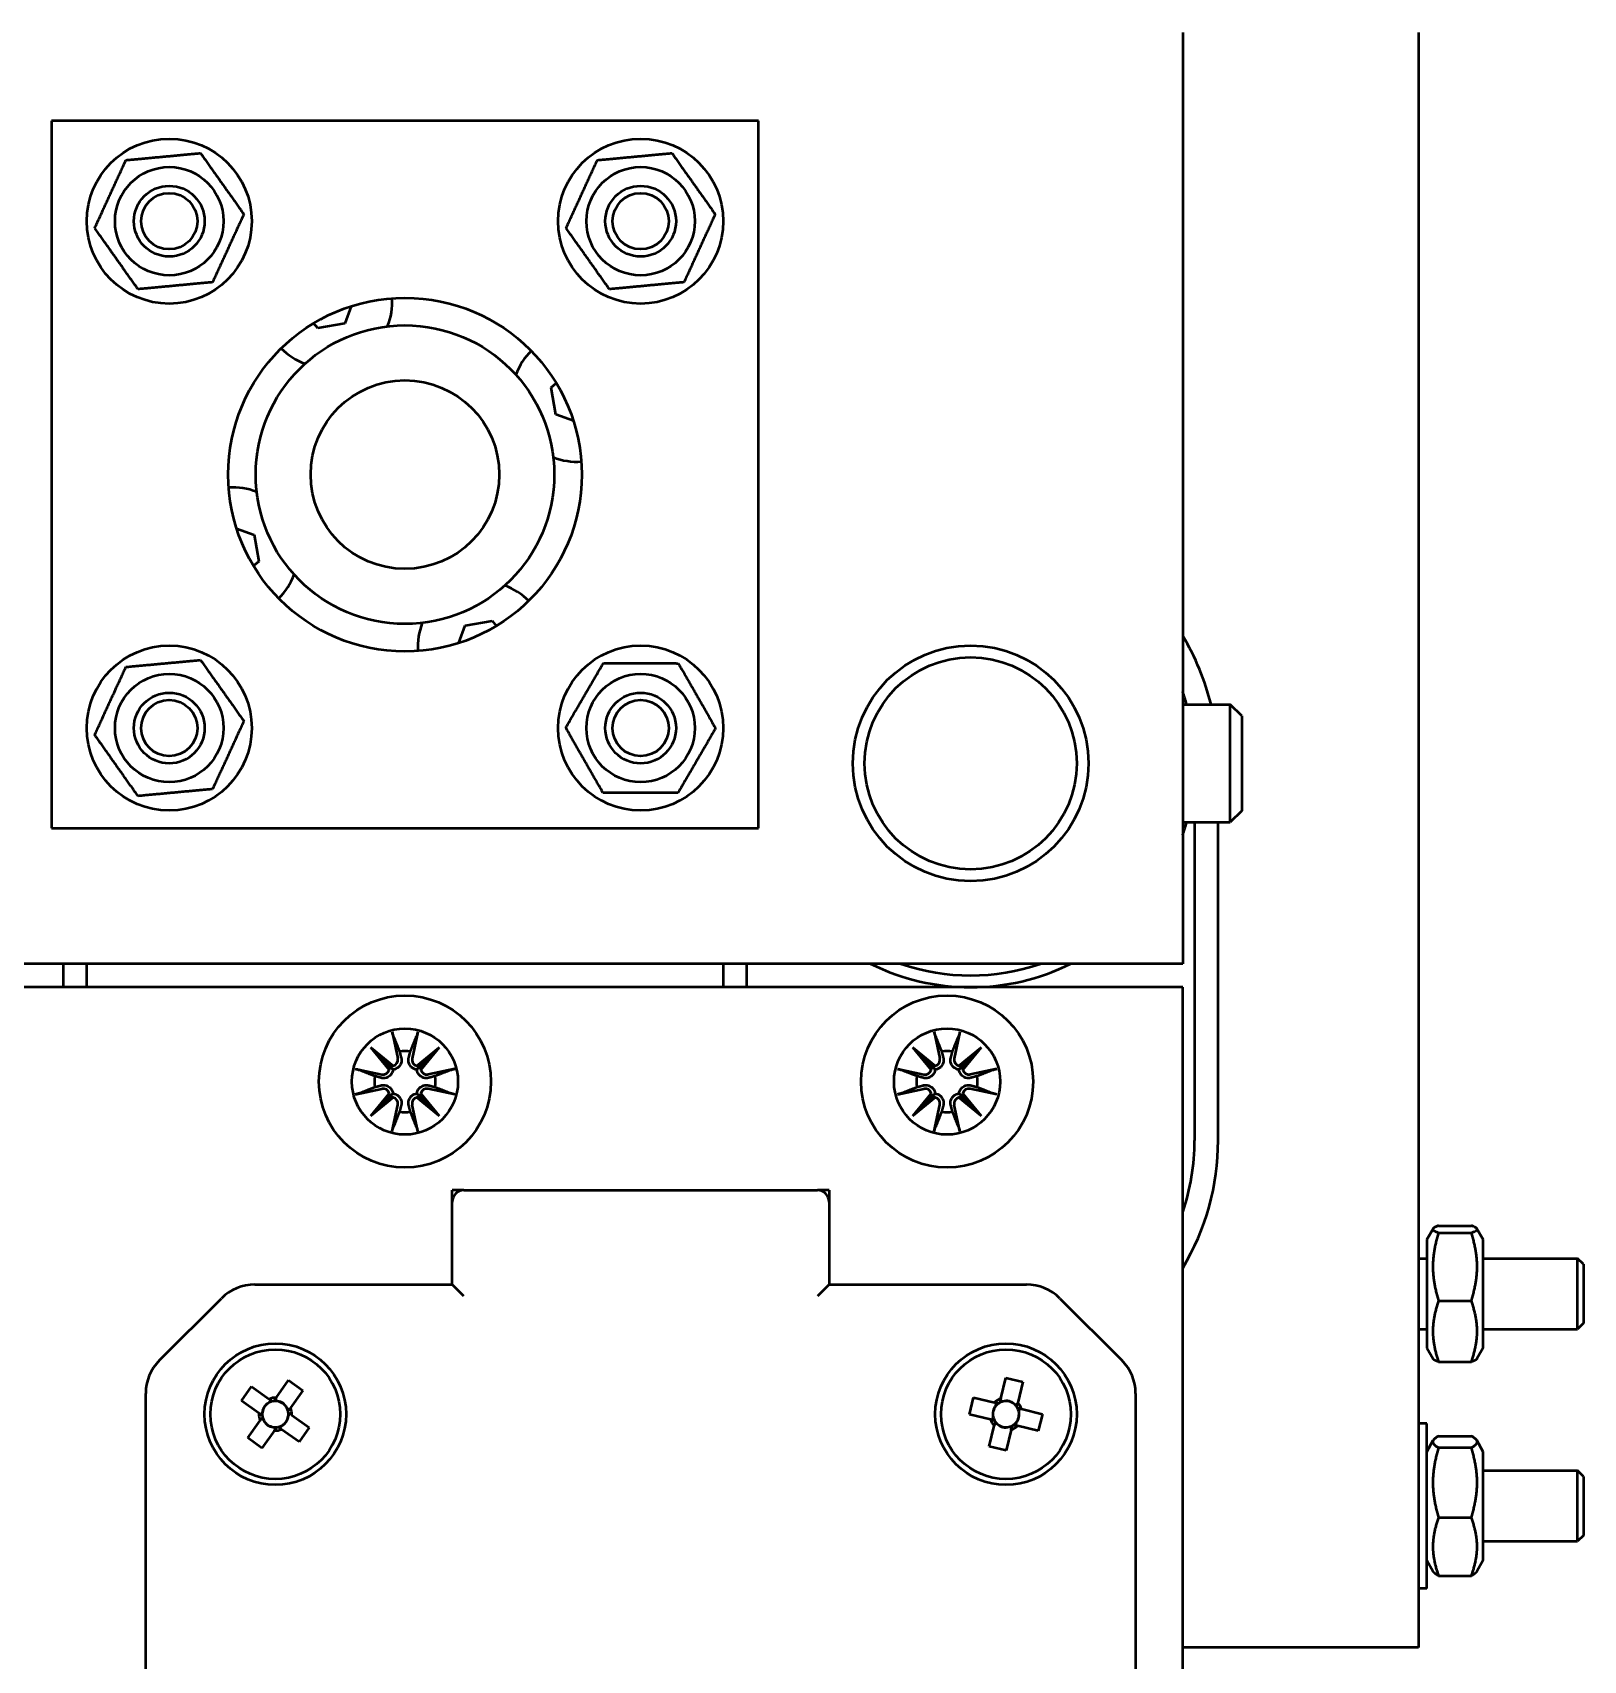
# Model space of a CAD drawing. Header units: millimetres. Extents: x 0 to 2625, y 0 to 1856.
# Drawn here: x 539.3 to 605.1, y 662.2 to 731.3 of the extents above; entities that cross this region are included whole.
import ezdxf

# ---------------------------------------------------------------- set-up
doc = ezdxf.new("R2010")
doc.units = ezdxf.units.MM
doc.header["$LTSCALE"] = 6.25
doc.layers.add('Visible (ISO)', color=7, linetype='Continuous', lineweight=50)

msp = doc.modelspace()

# ---------------------------------------------------------------- linework, layer by layer
at = {"layer": 'Visible (ISO)'}
for p, q in [((588.137, 731.288), (588.137, 691.788)), ((598.137, 731.288), (598.137, 662.788)), ((540.137, 727.536), (540.137, 697.536)), ((570.137, 727.536), (540.137, 727.536)), ((570.137, 697.536), (570.137, 727.536)), ((552.853, 719.68), (552.581, 718.94)), ((551.444, 718.742), (551.263, 718.959)), ((552.581, 718.94), (551.444, 718.742)), ((561.342, 716.229), (561.559, 716.41)), ((561.54, 715.092), (561.342, 716.229)), ((562.281, 714.82), (561.54, 715.092)), ((547.993, 710.253), (548.733, 709.981)), ((548.733, 709.981), (548.931, 708.843)), ((548.931, 708.843), (548.715, 708.663)), ((557.421, 705.393), (557.692, 706.133)), ((557.692, 706.133), (558.83, 706.331)), ((558.83, 706.331), (559.011, 706.114)), ((588.137, 702.788), (590.146, 702.788)), ((590.146, 697.788), (590.146, 702.788)), ((590.637, 702.297), (590.146, 702.788)), ((590.637, 702.297), (590.637, 698.278)), ((590.637, 698.278), (590.146, 697.788)), ((540.137, 697.536), (570.137, 697.536)), ((588.137, 697.788), (590.146, 697.788)), ((588.637, 697.788), (588.637, 684.288)), ((589.637, 684.288), (589.637, 697.788)), ((588.137, 691.788), (522.137, 691.788)), ((540.637, 691.788), (540.637, 690.788)), ((541.637, 690.788), (541.637, 691.788)), ((568.637, 691.788), (568.637, 690.788)), ((569.637, 690.788), (569.637, 691.788)), ((588.137, 690.788), (522.137, 690.788)), ((588.137, 636.288), (588.137, 690.788)), ((554.595, 688.897), (554.834, 687.767)), ((555.678, 688.897), (555.439, 687.767)), ((577.595, 688.897), (577.834, 687.767)), ((578.678, 688.897), (578.439, 687.767)), ((553.687, 688.237), (554.634, 687.459)), ((553.687, 688.237), (554.461, 687.463)), ((554.466, 687.29), (553.687, 688.237)), ((555.64, 687.459), (556.586, 688.237)), ((556.586, 688.237), (555.808, 687.29)), ((556.586, 688.237), (555.813, 687.463)), ((576.687, 688.237), (577.634, 687.459)), ((576.687, 688.237), (577.461, 687.463)), ((577.466, 687.29), (576.687, 688.237)), ((578.64, 687.459), (579.586, 688.237)), ((579.586, 688.237), (578.808, 687.29)), ((579.586, 688.237), (578.813, 687.463)), ((553.028, 687.329), (554.158, 687.09)), ((554.461, 687.463), (554.628, 687.297)), ((555.813, 687.463), (555.646, 687.297)), ((557.246, 687.329), (556.116, 687.09)), ((576.028, 687.329), (577.158, 687.09)), ((577.461, 687.463), (577.628, 687.297)), ((578.813, 687.463), (578.646, 687.297)), ((580.246, 687.329), (579.116, 687.09)), ((553.028, 686.246), (554.158, 686.485)), ((557.246, 686.246), (556.116, 686.485)), ((576.028, 686.246), (577.158, 686.485)), ((580.246, 686.246), (579.116, 686.485)), ((553.687, 685.338), (554.466, 686.285)), ((554.634, 686.117), (553.687, 685.338)), ((553.687, 685.338), (554.461, 686.112)), ((554.461, 686.112), (554.628, 686.279)), ((554.595, 684.679), (554.834, 685.808)), ((555.678, 684.679), (555.439, 685.808)), ((556.586, 685.338), (555.64, 686.117)), ((555.813, 686.112), (555.646, 686.279)), ((555.808, 686.285), (556.586, 685.338)), ((556.586, 685.338), (555.813, 686.112)), ((576.687, 685.338), (577.466, 686.285)), ((577.634, 686.117), (576.687, 685.338)), ((576.687, 685.338), (577.461, 686.112)), ((577.461, 686.112), (577.628, 686.279)), ((577.595, 684.679), (577.834, 685.808)), ((578.678, 684.679), (578.439, 685.808)), ((579.586, 685.338), (578.64, 686.117)), ((578.813, 686.112), (578.646, 686.279)), ((578.808, 686.285), (579.586, 685.338)), ((579.586, 685.338), (578.813, 686.112)), ((557.637, 682.179), (557.137, 682.179)), ((557.137, 681.679), (557.137, 682.179)), ((557.137, 678.179), (557.137, 681.679)), ((557.637, 682.179), (572.637, 682.179)), ((573.137, 682.179), (572.637, 682.179)), ((573.137, 682.179), (573.137, 681.679)), ((573.137, 681.679), (573.137, 678.179)), ((598.487, 680.088), (598.754, 680.549)), ((598.992, 680.673), (600.381, 680.673)), ((598.992, 680.379), (600.381, 680.379)), ((600.887, 680.088), (600.62, 680.549)), ((598.487, 680.088), (598.487, 675.488)), ((600.887, 675.488), (600.887, 680.088)), ((598.137, 679.288), (598.487, 679.288)), ((600.887, 679.288), (604.887, 679.288)), ((604.887, 676.288), (604.887, 679.288)), ((605.137, 679.038), (604.887, 679.288)), ((605.137, 679.038), (605.137, 676.538)), ((548.765, 678.179), (557.137, 678.179)), ((557.637, 677.679), (557.137, 678.179)), ((573.137, 678.179), (572.637, 677.679)), ((573.137, 678.179), (581.508, 678.179)), ((544.723, 674.965), (547.351, 677.593)), ((582.923, 677.593), (585.551, 674.965)), ((598.992, 677.494), (600.381, 677.494)), ((598.137, 676.288), (598.487, 676.288)), ((600.887, 676.288), (604.887, 676.288)), ((605.137, 676.538), (604.887, 676.288)), ((598.487, 675.488), (598.754, 675.026)), ((600.887, 675.488), (600.62, 675.026)), ((598.992, 674.902), (600.381, 674.902)), ((549.676, 673.374), (550.203, 674.117)), ((550.203, 674.117), (550.806, 673.688)), ((580.416, 673.339), (580.629, 674.224)), ((580.629, 674.224), (581.348, 674.05)), ((581.348, 674.05), (581.135, 673.166)), ((544.137, 640.807), (544.137, 673.551)), ((548.199, 673.245), (548.627, 673.849)), ((548.627, 673.849), (549.37, 673.322)), ((549.623, 673.299), (549.723, 673.228)), ((550.806, 673.688), (550.28, 672.946)), ((579.092, 672.671), (579.265, 673.39)), ((579.265, 673.39), (580.15, 673.177)), ((586.137, 673.551), (586.137, 640.807)), ((548.941, 672.719), (548.199, 673.245)), ((549.017, 672.665), (549.088, 672.765)), ((549.374, 673.169), (549.445, 673.269)), ((550.127, 672.942), (550.227, 672.871)), ((550.257, 672.693), (550.186, 672.593)), ((550.332, 672.639), (551.074, 672.113)), ((579.976, 672.458), (579.092, 672.671)), ((580.211, 673.036), (580.24, 673.155)), ((580.394, 673.25), (580.513, 673.221)), ((580.994, 673.105), (581.113, 673.076)), ((581.208, 672.922), (581.179, 672.803)), ((581.297, 672.9), (582.182, 672.687)), ((582.182, 672.687), (582.008, 671.968)), ((548.467, 671.67), (548.994, 672.412)), ((549.147, 672.416), (549.047, 672.487)), ((549.597, 671.984), (549.071, 671.241)), ((549.651, 672.059), (549.551, 672.13)), ((549.9, 672.189), (549.829, 672.089)), ((550.646, 671.509), (549.904, 672.036)), ((551.074, 672.113), (550.646, 671.509)), ((579.926, 671.308), (580.139, 672.192)), ((580.066, 672.436), (580.095, 672.555)), ((580.279, 672.253), (580.16, 672.282)), ((580.858, 672.019), (580.645, 671.134)), ((580.88, 672.108), (580.761, 672.137)), ((581.063, 672.322), (581.034, 672.203)), ((582.008, 671.968), (581.124, 672.181)), ((598.487, 672.288), (598.137, 672.288)), ((598.487, 665.288), (598.487, 672.288)), ((549.071, 671.241), (548.467, 671.67)), ((580.645, 671.134), (579.926, 671.308)), ((598.487, 671.088), (598.766, 671.571)), ((598.992, 671.749), (600.381, 671.749)), ((598.992, 671.26), (600.381, 671.26)), ((600.887, 671.088), (600.608, 671.571)), ((600.887, 666.488), (600.887, 671.088)), ((600.887, 670.288), (604.887, 670.288)), ((604.887, 667.288), (604.887, 670.288)), ((605.137, 670.038), (604.887, 670.288)), ((605.137, 670.038), (605.137, 667.538)), ((598.992, 668.298), (600.381, 668.298)), ((600.887, 667.288), (604.887, 667.288)), ((605.137, 667.538), (604.887, 667.288)), ((598.487, 666.488), (598.766, 666.004)), ((600.887, 666.488), (600.608, 666.004)), ((598.992, 665.826), (600.381, 665.826)), ((598.487, 665.288), (598.137, 665.288)), ((598.137, 662.788), (588.137, 662.788))]:
    msp.add_line(p, q, dxfattribs=at)
for centre, radius in [((545.137, 723.286), 3.5), ((565.137, 723.286), 3.5), ((545.137, 723.286), 2.3), ((565.137, 723.286), 2.3), ((545.137, 723.286), 1.5), ((545.137, 723.286), 1.5), ((545.137, 723.286), 1.193), ((565.137, 723.286), 1.5), ((565.137, 723.286), 1.5), ((565.137, 723.286), 1.193), ((555.137, 712.536), 7.5), ((555.137, 712.536), 6.333), ((555.137, 712.536), 4), ((545.137, 701.786), 3.5), ((565.137, 701.786), 3.5), ((579.137, 700.288), 5), ((579.137, 700.288), 4.5), ((545.137, 701.786), 2.3), ((565.137, 701.786), 2.3), ((545.137, 701.786), 1.5), ((545.137, 701.786), 1.5), ((545.137, 701.786), 1.193), ((565.137, 701.786), 1.5), ((565.137, 701.786), 1.5), ((565.137, 701.786), 1.193), ((555.137, 686.788), 3.65), ((578.137, 686.788), 3.65), ((555.137, 686.788), 2.25), ((578.137, 686.788), 2.25), ((549.637, 672.679), 3), ((549.637, 672.679), 2.75), ((580.637, 672.679), 3), ((580.637, 672.679), 2.75)]:
    msp.add_circle(centre, radius, dxfattribs=at)
for centre, radius, start, end in [((551.841, 719.826), 2.75, 338.69885, 3.96028), ((551.841, 719.826), 2.75, 224.69174, 249.95317), ((562.427, 715.832), 2.75, 134.69174, 159.95318), ((562.427, 715.832), 2.75, 248.69885, 273.96028), ((547.847, 709.241), 2.75, 68.69885, 93.96028), ((547.847, 709.241), 2.75, 314.69174, 339.95318), ((558.432, 705.247), 2.75, 44.69174, 69.95318), ((558.432, 705.247), 2.75, 158.69885, 183.96028), ((579.137, 700.288), 10.5, 13.77415, 31.00272), ((579.137, 700.288), 9.5, 15.25752, 18.67172), ((579.137, 700.288), 9.5, 341.32828, 344.74248), ((579.137, 700.288), 9.5, 243.47465, 296.52535), ((579.137, 700.288), 9, 250.81186, 289.18814), ((555.137, 686.788), 1.297, 79.77073, 100.22927), ((578.137, 686.788), 1.297, 79.77073, 100.22927), ((554.211, 687.345), 0.26, 258.06647, 347.8988), ((554.58, 687.713), 0.26, 282.1012, 11.93353), ((555.694, 687.713), 0.26, 168.06647, 257.8988), ((556.062, 687.345), 0.26, 192.1012, 281.93353), ((577.211, 687.345), 0.26, 258.06647, 347.8988), ((577.58, 687.713), 0.26, 282.1012, 11.93353), ((578.694, 687.713), 0.26, 168.06647, 257.8988), ((579.062, 687.345), 0.26, 192.1012, 281.93353), ((555.137, 686.788), 1.297, 169.77073, 190.22927), ((554.211, 686.23), 0.26, 12.1012, 101.93353), ((556.062, 686.23), 0.26, 78.06647, 167.8988), ((555.137, 686.788), 1.297, 349.77073, 10.22927), ((578.137, 686.788), 1.297, 169.77073, 190.22927), ((577.211, 686.23), 0.26, 12.1012, 101.93353), ((579.062, 686.23), 0.26, 78.06647, 167.8988), ((578.137, 686.788), 1.297, 349.77073, 10.22927), ((554.58, 685.862), 0.26, 348.06647, 77.8988), ((555.694, 685.862), 0.26, 102.1012, 191.93353), ((577.58, 685.862), 0.26, 348.06647, 77.8988), ((578.694, 685.862), 0.26, 102.1012, 191.93353), ((555.137, 686.788), 1.297, 259.77073, 280.22927), ((578.137, 686.788), 1.297, 259.77073, 280.22927), ((579.137, 684.288), 9.5, 341.32828, 0), ((579.137, 684.288), 10.5, 328.99728, 0), ((557.637, 681.679), 0.5, 90, 180), ((572.637, 681.679), 0.5, 0, 90), ((548.765, 676.179), 2, 90, 135), ((581.508, 676.179), 2, 45, 90), ((546.137, 673.551), 2, 135, 180), ((584.137, 673.551), 2, 0, 45), ((549.637, 672.679), 0.697, 86.74103, 112.56961), ((580.637, 672.679), 0.697, 108.52782, 134.35641), ((549.637, 672.679), 0.697, 176.74103, 202.56961), ((549.637, 672.679), 0.556, 171.09344, 186.37353), ((549.637, 672.679), 0.556, 186.37353, 192.93711), ((549.637, 672.679), 0.556, 118.2172, 171.09344), ((549.637, 672.679), 0.556, 102.93711, 118.2172), ((549.637, 672.679), 0.556, 96.37353, 102.93711), ((549.637, 672.679), 0.556, 81.09344, 96.37353), ((549.637, 672.679), 0.556, 28.2172, 81.09344), ((549.637, 672.679), 0.556, 298.2172, 351.09344), ((549.637, 672.679), 0.556, 12.93711, 28.2172), ((549.637, 672.679), 0.556, 6.37353, 12.93711), ((549.637, 672.679), 0.556, 351.09344, 6.37353), ((549.637, 672.679), 0.697, 356.74103, 22.56961), ((580.637, 672.679), 0.556, 140.00399, 192.88024), ((580.637, 672.679), 0.556, 124.72391, 140.00399), ((580.637, 672.679), 0.556, 118.16032, 124.72391), ((580.637, 672.679), 0.556, 102.88024, 118.16032), ((580.637, 672.679), 0.556, 50.00399, 102.88024), ((580.637, 672.679), 0.556, 34.72391, 50.00399), ((580.637, 672.679), 0.556, 320.00399, 12.88024), ((580.637, 672.679), 0.556, 28.16032, 34.72391), ((580.637, 672.679), 0.556, 12.88024, 28.16032), ((580.637, 672.679), 0.697, 18.52782, 44.35641), ((549.637, 672.679), 0.556, 192.93711, 208.2172), ((549.637, 672.679), 0.556, 208.2172, 261.09344), ((549.637, 672.679), 0.556, 261.09344, 276.37353), ((549.637, 672.679), 0.697, 266.74103, 292.56961), ((549.637, 672.679), 0.556, 276.37353, 282.93711), ((549.637, 672.679), 0.556, 282.93711, 298.2172), ((580.637, 672.679), 0.697, 198.52782, 224.35641), ((580.637, 672.679), 0.556, 192.88024, 208.16032), ((580.637, 672.679), 0.556, 208.16032, 214.72391), ((580.637, 672.679), 0.556, 214.72391, 230.00399), ((580.637, 672.679), 0.556, 230.00399, 282.88024), ((580.637, 672.679), 0.556, 282.88024, 298.16032), ((580.637, 672.679), 0.697, 288.52782, 314.35641), ((580.637, 672.679), 0.556, 298.16032, 304.72391), ((580.637, 672.679), 0.556, 304.72391, 320.00399)]:
    msp.add_arc(centre, radius, start, end, dxfattribs=at)
for centre, major_axis, ratio, start_param, end_param in [((554.556, 687.685), (0.153, 0.186), 0.988452, 3.427323, 4.166138), ((554.24, 687.368), (0.186, 0.153), 0.988452, 5.25864, 5.997455), ((555.717, 687.685), (0.153, -0.186), 0.988452, 5.25864, 5.997455), ((556.034, 687.368), (0.186, -0.153), 0.988452, 3.427323, 4.166138), ((577.556, 687.685), (0.153, 0.186), 0.988452, 3.427323, 4.166138), ((577.24, 687.368), (0.186, 0.153), 0.988452, 5.25864, 5.997455), ((578.717, 687.685), (0.153, -0.186), 0.988452, 5.25864, 5.997455), ((579.034, 687.368), (0.186, -0.153), 0.988452, 3.427323, 4.166138), ((554.24, 686.207), (-0.186, 0.153), 0.988452, 3.427323, 4.166138), ((554.556, 685.89), (-0.153, 0.186), 0.988452, 5.25864, 5.997455), ((555.717, 685.89), (-0.153, -0.186), 0.988452, 3.427323, 4.166138), ((556.034, 686.207), (-0.186, -0.153), 0.988452, 5.25864, 5.997455), ((577.24, 686.207), (-0.186, 0.153), 0.988452, 3.427323, 4.166138), ((577.556, 685.89), (-0.153, 0.186), 0.988452, 5.25864, 5.997455), ((578.717, 685.89), (-0.153, -0.186), 0.988452, 3.427323, 4.166138), ((579.034, 686.207), (-0.186, -0.153), 0.988452, 5.25864, 5.997455), ((549.58, 672.719), (-0.405, 0.287), 0.990116, 5.754797, 6.811574), ((549.677, 672.736), (0.287, 0.405), 0.990116, 5.754797, 6.811574), ((549.694, 672.639), (0.405, -0.287), 0.990116, 5.754797, 6.811574), ((580.569, 672.695), (-0.482, 0.116), 0.990116, 5.754797, 6.811574), ((580.653, 672.747), (0.116, 0.482), 0.990116, 5.754797, 6.811574), ((580.704, 672.663), (0.482, -0.116), 0.990116, 5.754797, 6.811574), ((549.597, 672.622), (-0.287, -0.405), 0.990116, 5.754797, 6.811574), ((580.621, 672.611), (-0.116, -0.482), 0.990116, 5.754797, 6.811574)]:
    msp.add_ellipse(centre, major_axis=major_axis, ratio=ratio, start_param=start_param, end_param=end_param, dxfattribs=at)
for points, weights in [([(541.975, 722.992), (542.638, 724.435), (543.301, 725.878)], [1, 1.15470053838, 1]), ([(543.301, 725.878), (544.882, 726.025), (546.463, 726.172)], [1, 1.15470053838, 1]), ([(546.463, 726.172), (547.381, 724.876), (548.299, 723.581)], [1, 1.15470053838, 1]), ([(561.975, 722.992), (562.638, 724.435), (563.301, 725.878)], [1, 1.15470053838, 1]), ([(563.301, 725.878), (564.882, 726.025), (566.463, 726.172)], [1, 1.15470053838, 1]), ([(566.463, 726.172), (567.381, 724.876), (568.299, 723.581)], [1, 1.15470053838, 1]), ([(548.299, 723.581), (547.636, 722.138), (546.972, 720.695)], [1, 1.15470053838, 1]), ([(568.299, 723.581), (567.636, 722.138), (566.972, 720.695)], [1, 1.15470053838, 1]), ([(543.811, 720.401), (542.893, 721.697), (541.975, 722.992)], [1, 1.15470053838, 1]), ([(563.811, 720.401), (562.893, 721.697), (561.975, 722.992)], [1, 1.15470053838, 1]), ([(546.972, 720.695), (545.391, 720.548), (543.811, 720.401)], [1, 1.15470053838, 1]), ([(566.972, 720.695), (565.391, 720.548), (563.811, 720.401)], [1, 1.15470053838, 1]), ([(541.975, 701.492), (542.638, 702.935), (543.301, 704.378)], [1, 1.15470053838, 1]), ([(543.301, 704.378), (544.882, 704.525), (546.463, 704.672)], [1, 1.15470053838, 1]), ([(546.463, 704.672), (547.381, 703.376), (548.299, 702.081)], [1, 1.15470053838, 1]), ([(561.961, 701.799), (562.761, 703.171), (563.56, 704.543)], [1, 1.15470053838, 1]), ([(563.56, 704.543), (565.147, 704.536), (566.735, 704.53)], [1, 1.15470053838, 1]), ([(566.735, 704.53), (567.524, 703.152), (568.312, 701.774)], [1, 1.15470053838, 1]), ([(548.299, 702.081), (547.636, 700.638), (546.972, 699.195)], [1, 1.15470053838, 1]), ([(563.539, 699.043), (562.75, 700.421), (561.961, 701.799)], [1, 1.15470053838, 1]), ([(568.312, 701.774), (567.513, 700.402), (566.714, 699.03)], [1, 1.15470053838, 1]), ([(543.811, 698.901), (542.893, 700.197), (541.975, 701.492)], [1, 1.15470053838, 1]), ([(546.972, 699.195), (545.391, 699.048), (543.811, 698.901)], [1, 1.15470053838, 1]), ([(566.714, 699.03), (565.126, 699.036), (563.539, 699.043)], [1, 1.15470053838, 1]), ([(554.643, 688.719), (554.802, 688.324), (554.907, 688.064)], [1.00292654222, 1.02395882035, 1]), ([(555.367, 688.064), (555.471, 688.324), (555.63, 688.719)], [1, 1.02395882035, 1.00292654222]), ([(577.643, 688.719), (577.802, 688.324), (577.907, 688.064)], [1.00292654222, 1.02395882035, 1]), ([(578.367, 688.064), (578.471, 688.324), (578.63, 688.719)], [1, 1.02395882035, 1.00292654222]), ([(554.907, 688.064), (554.945, 687.915), (554.976, 687.797)], [1, 1.12336464918, 1.24422028802]), ([(555.298, 687.797), (555.328, 687.915), (555.367, 688.064)], [1.24422028802, 1.12336464918, 1]), ([(577.907, 688.064), (577.945, 687.915), (577.976, 687.797)], [1, 1.12336464918, 1.24422028802]), ([(578.298, 687.797), (578.328, 687.915), (578.367, 688.064)], [1.24422028802, 1.12336464918, 1]), ([(553.861, 687.018), (553.6, 687.122), (553.206, 687.281)], [1, 1.02395882035, 1.00292654222]), ([(557.068, 687.281), (556.673, 687.122), (556.413, 687.018)], [1.00292654222, 1.02395882036, 1]), ([(576.861, 687.018), (576.6, 687.122), (576.206, 687.281)], [1, 1.02395882035, 1.00292654222]), ([(580.068, 687.281), (579.673, 687.122), (579.413, 687.018)], [1.00292654222, 1.02395882036, 1]), ([(553.206, 686.294), (553.6, 686.453), (553.861, 686.557)], [1.00292654222, 1.02395882036, 1]), ([(554.128, 686.948), (554.01, 686.979), (553.861, 687.018)], [1.24422028802, 1.12336464918, 1]), ([(553.861, 686.557), (554.01, 686.596), (554.128, 686.627)], [1, 1.12336464918, 1.24422028802]), ([(556.413, 687.018), (556.264, 686.979), (556.146, 686.948)], [1, 1.12336464918, 1.24422028802]), ([(556.146, 686.627), (556.264, 686.596), (556.413, 686.557)], [1.24422028802, 1.12336464918, 1]), ([(556.413, 686.557), (556.673, 686.453), (557.068, 686.294)], [1, 1.02395882036, 1.00292654222]), ([(576.206, 686.294), (576.6, 686.453), (576.861, 686.557)], [1.00292654222, 1.02395882036, 1]), ([(577.128, 686.948), (577.01, 686.979), (576.861, 687.018)], [1.24422028802, 1.12336464918, 1]), ([(576.861, 686.557), (577.01, 686.596), (577.128, 686.627)], [1, 1.12336464918, 1.24422028802]), ([(579.413, 687.018), (579.264, 686.979), (579.146, 686.948)], [1, 1.12336464918, 1.24422028802]), ([(579.146, 686.627), (579.264, 686.596), (579.413, 686.557)], [1.24422028802, 1.12336464918, 1]), ([(579.413, 686.557), (579.673, 686.453), (580.068, 686.294)], [1, 1.02395882036, 1.00292654222]), ([(554.976, 685.778), (554.945, 685.661), (554.907, 685.511)], [1.24422028802, 1.12336464918, 1]), ([(555.367, 685.511), (555.328, 685.661), (555.298, 685.778)], [1, 1.12336464918, 1.24422028802]), ([(577.976, 685.778), (577.945, 685.661), (577.907, 685.511)], [1.24422028802, 1.12336464918, 1]), ([(578.367, 685.511), (578.328, 685.661), (578.298, 685.778)], [1, 1.12336464918, 1.24422028802]), ([(554.907, 685.511), (554.802, 685.251), (554.643, 684.857)], [1, 1.02395882035, 1.00292654222]), ([(555.63, 684.857), (555.471, 685.251), (555.367, 685.511)], [1.00292654222, 1.02395882035, 1]), ([(577.907, 685.511), (577.802, 685.251), (577.643, 684.857)], [1, 1.02395882035, 1.00292654222]), ([(578.63, 684.857), (578.471, 685.251), (578.367, 685.511)], [1.00292654222, 1.02395882035, 1]), ([(598.992, 680.673), (598.534, 680.526), (598.992, 680.379)], [1, 1.15470053838, 1]), ([(598.992, 680.379), (598.534, 678.936), (598.992, 677.494)], [1, 1.15470053838, 1]), ([(600.381, 680.379), (600.84, 680.526), (600.381, 680.673)], [1, 1.15470053838, 1]), ([(600.381, 677.494), (600.84, 678.936), (600.381, 680.379)], [1, 1.15470053838, 1]), ([(598.992, 677.494), (598.534, 676.198), (598.992, 674.902)], [1, 1.15470053838, 1]), ([(600.381, 674.902), (600.84, 676.198), (600.381, 677.494)], [1, 1.15470053838, 1]), ([(598.992, 674.902), (598.787, 674.968), (598.754, 675.026)], [1, 1.06395605479, 1.07503088515]), ([(600.62, 675.026), (600.587, 674.968), (600.381, 674.902)], [1.07503088515, 1.06395605479, 1]), ([(549.512, 673.221), (549.449, 673.266), (549.37, 673.322)], [1.01895266133, 1.02613455908, 1.01316227986]), ([(549.676, 673.374), (549.62, 673.295), (549.575, 673.232)], [1.01316227984, 1.02613455901, 1.01895266122]), ([(580.416, 673.339), (580.393, 673.245), (580.374, 673.169)], [1.01316227727, 1.02613455298, 1.01895265589]), ([(548.941, 672.719), (549.021, 672.662), (549.084, 672.617)], [1.01316227985, 1.02613455902, 1.01895266122]), ([(550.179, 672.803), (550.224, 672.867), (550.28, 672.946)], [1.01895266133, 1.02613455908, 1.01316227986]), ([(550.332, 672.639), (550.253, 672.696), (550.189, 672.741)], [1.01316227985, 1.02613455902, 1.01895266122]), ([(580.32, 673.136), (580.245, 673.154), (580.15, 673.177)], [1.01895265587, 1.02613455296, 1.01316227723]), ([(581.094, 672.996), (581.112, 673.071), (581.135, 673.166)], [1.01895265587, 1.02613455296, 1.01316227723]), ([(581.297, 672.9), (581.203, 672.923), (581.127, 672.941)], [1.01316227727, 1.02613455298, 1.0189526559]), ([(549.095, 672.555), (549.05, 672.491), (548.994, 672.412)], [1.01895266133, 1.02613455908, 1.01316227986]), ([(549.597, 671.984), (549.654, 672.063), (549.699, 672.126)], [1.01316227984, 1.02613455901, 1.01895266122]), ([(549.761, 672.137), (549.825, 672.092), (549.904, 672.036)], [1.01895266133, 1.02613455908, 1.01316227986]), ([(579.976, 672.458), (580.071, 672.435), (580.147, 672.417)], [1.01316227727, 1.02613455298, 1.0189526559]), ([(580.18, 672.362), (580.162, 672.287), (580.139, 672.192)], [1.01895265587, 1.02613455296, 1.01316227723]), ([(580.858, 672.019), (580.881, 672.113), (580.899, 672.189)], [1.01316227727, 1.02613455298, 1.01895265589]), ([(580.954, 672.222), (581.029, 672.204), (581.124, 672.181)], [1.01895265587, 1.02613455296, 1.01316227723]), ([(598.992, 671.749), (598.534, 671.505), (598.992, 671.26)], [1, 1.15470053838, 1]), ([(598.992, 671.26), (598.534, 669.779), (598.992, 668.298)], [1, 1.15470053838, 1]), ([(600.381, 671.26), (600.84, 671.505), (600.381, 671.749)], [1, 1.15470053838, 1]), ([(600.381, 668.298), (600.84, 669.779), (600.381, 671.26)], [1, 1.15470053838, 1]), ([(598.992, 668.298), (598.534, 667.062), (598.992, 665.826)], [1, 1.15470053838, 1]), ([(600.381, 665.826), (600.84, 667.062), (600.381, 668.298)], [1, 1.15470053838, 1]), ([(598.992, 665.826), (598.814, 665.921), (598.766, 666.004)], [1, 1.05497712104, 1.07087895676]), ([(600.608, 666.004), (600.56, 665.921), (600.381, 665.826)], [1.07087895676, 1.05497712104, 1])]:
    msp.add_rational_spline(points, weights, degree=2, dxfattribs=at)
for points, knots in [([(554.643, 688.719), (554.64, 688.728), (554.635, 688.741), (554.625, 688.773), (554.619, 688.797), (554.607, 688.843), (554.601, 688.872), (554.595, 688.897)], [0.07019749, 0.07019749, 0.07019749, 0.07019749, 0.07644591, 0.07644591, 0.08406722, 0.08406722, 0.09169213, 0.09169213, 0.09169213, 0.09169213]), ([(555.678, 688.897), (555.673, 688.872), (555.666, 688.843), (555.655, 688.797), (555.648, 688.773), (555.639, 688.741), (555.634, 688.728), (555.63, 688.719)], [0.03061008, 0.03061008, 0.03061008, 0.03061008, 0.03823499, 0.03823499, 0.0458563, 0.0458563, 0.05210472, 0.05210472, 0.05210472, 0.05210472]), ([(577.643, 688.719), (577.64, 688.728), (577.635, 688.741), (577.625, 688.773), (577.619, 688.797), (577.607, 688.843), (577.601, 688.872), (577.595, 688.897)], [0.07019749, 0.07019749, 0.07019749, 0.07019749, 0.07644591, 0.07644591, 0.08406722, 0.08406722, 0.09169213, 0.09169213, 0.09169213, 0.09169213]), ([(578.678, 688.897), (578.673, 688.872), (578.666, 688.843), (578.655, 688.797), (578.648, 688.773), (578.639, 688.741), (578.634, 688.728), (578.63, 688.719)], [0.03061008, 0.03061008, 0.03061008, 0.03061008, 0.03823499, 0.03823499, 0.0458563, 0.0458563, 0.05210472, 0.05210472, 0.05210472, 0.05210472]), ([(554.976, 687.797), (554.979, 687.784), (554.982, 687.771), (554.99, 687.72), (554.991, 687.677), (554.979, 687.594), (554.966, 687.553), (554.933, 687.486), (554.912, 687.454), (554.86, 687.396), (554.829, 687.371), (554.765, 687.332), (554.728, 687.317), (554.67, 687.302), (554.649, 687.298), (554.628, 687.297)], [0.15793693, 0.15793693, 0.15793693, 0.15793693, 0.16242986, 0.16242986, 0.17549524, 0.17549524, 0.18856062, 0.18856062, 0.1997376, 0.1997376, 0.21091458, 0.21091458, 0.22209156, 0.22209156, 0.22833277, 0.22833277, 0.22833277, 0.22833277]), ([(555.646, 687.297), (555.625, 687.298), (555.604, 687.302), (555.545, 687.317), (555.508, 687.332), (555.444, 687.371), (555.413, 687.396), (555.361, 687.454), (555.34, 687.486), (555.308, 687.553), (555.295, 687.594), (555.283, 687.677), (555.283, 687.72), (555.289, 687.758), (555.292, 687.771), (555.294, 687.784), (555.298, 687.797)], [-0.06590291, -0.06590291, -0.06590291, -0.06590291, -0.0596617, -0.0596617, -0.04848472, -0.04848472, -0.03730774, -0.03730774, -0.02613076, -0.02613076, -0.01306538, -0.01306538, 0, 0, 0, 0.00449293, 0.00449293, 0.00449293, 0.00449293]), ([(577.976, 687.797), (577.979, 687.784), (577.982, 687.771), (577.99, 687.72), (577.991, 687.677), (577.979, 687.594), (577.966, 687.553), (577.933, 687.486), (577.912, 687.454), (577.86, 687.396), (577.829, 687.371), (577.765, 687.332), (577.728, 687.317), (577.67, 687.302), (577.649, 687.298), (577.628, 687.297)], [0.15793693, 0.15793693, 0.15793693, 0.15793693, 0.16242986, 0.16242986, 0.17549524, 0.17549524, 0.18856062, 0.18856062, 0.1997376, 0.1997376, 0.21091458, 0.21091458, 0.22209156, 0.22209156, 0.22833277, 0.22833277, 0.22833277, 0.22833277]), ([(578.646, 687.297), (578.625, 687.298), (578.604, 687.302), (578.545, 687.317), (578.508, 687.332), (578.444, 687.371), (578.413, 687.396), (578.361, 687.454), (578.34, 687.486), (578.308, 687.553), (578.295, 687.594), (578.283, 687.677), (578.283, 687.72), (578.289, 687.758), (578.292, 687.771), (578.294, 687.784), (578.298, 687.797)], [-0.06590291, -0.06590291, -0.06590291, -0.06590291, -0.0596617, -0.0596617, -0.04848472, -0.04848472, -0.03730774, -0.03730774, -0.02613076, -0.02613076, -0.01306538, -0.01306538, 0, 0, 0, 0.00449293, 0.00449293, 0.00449293, 0.00449293]), ([(553.028, 687.329), (553.053, 687.324), (553.082, 687.317), (553.127, 687.306), (553.152, 687.299), (553.183, 687.289), (553.196, 687.285), (553.206, 687.281)], [0.03061008, 0.03061008, 0.03061008, 0.03061008, 0.03823499, 0.03823499, 0.0458563, 0.0458563, 0.05210472, 0.05210472, 0.05210472, 0.05210472]), ([(554.628, 687.297), (554.626, 687.276), (554.623, 687.255), (554.608, 687.196), (554.592, 687.159), (554.554, 687.095), (554.528, 687.064), (554.471, 687.012), (554.439, 686.991), (554.371, 686.958), (554.33, 686.946), (554.247, 686.933), (554.205, 686.934), (554.167, 686.94), (554.154, 686.942), (554.141, 686.945), (554.128, 686.948)], [-0.06590291, -0.06590291, -0.06590291, -0.06590291, -0.0596617, -0.0596617, -0.04848472, -0.04848472, -0.03730774, -0.03730774, -0.02613076, -0.02613076, -0.01306538, -0.01306538, 0, 0, 0, 0.00449293, 0.00449293, 0.00449293, 0.00449293]), ([(556.146, 686.948), (556.133, 686.945), (556.12, 686.942), (556.069, 686.934), (556.027, 686.933), (555.944, 686.946), (555.903, 686.958), (555.835, 686.991), (555.803, 687.012), (555.745, 687.064), (555.72, 687.095), (555.681, 687.159), (555.666, 687.196), (555.651, 687.255), (555.648, 687.276), (555.646, 687.297)], [0.15793693, 0.15793693, 0.15793693, 0.15793693, 0.16242986, 0.16242986, 0.17549524, 0.17549524, 0.18856062, 0.18856062, 0.1997376, 0.1997376, 0.21091458, 0.21091458, 0.22209156, 0.22209156, 0.22833277, 0.22833277, 0.22833277, 0.22833277]), ([(557.068, 687.281), (557.077, 687.285), (557.091, 687.289), (557.122, 687.299), (557.146, 687.306), (557.192, 687.317), (557.221, 687.324), (557.246, 687.329)], [0.07019749, 0.07019749, 0.07019749, 0.07019749, 0.07644591, 0.07644591, 0.08406722, 0.08406722, 0.09169213, 0.09169213, 0.09169213, 0.09169213]), ([(576.028, 687.329), (576.053, 687.324), (576.082, 687.317), (576.127, 687.306), (576.152, 687.299), (576.183, 687.289), (576.196, 687.285), (576.206, 687.281)], [0.03061008, 0.03061008, 0.03061008, 0.03061008, 0.03823499, 0.03823499, 0.0458563, 0.0458563, 0.05210472, 0.05210472, 0.05210472, 0.05210472]), ([(577.628, 687.297), (577.626, 687.276), (577.623, 687.255), (577.608, 687.196), (577.592, 687.159), (577.554, 687.095), (577.528, 687.064), (577.471, 687.012), (577.439, 686.991), (577.371, 686.958), (577.33, 686.946), (577.247, 686.933), (577.205, 686.934), (577.167, 686.94), (577.154, 686.942), (577.141, 686.945), (577.128, 686.948)], [-0.06590291, -0.06590291, -0.06590291, -0.06590291, -0.0596617, -0.0596617, -0.04848472, -0.04848472, -0.03730774, -0.03730774, -0.02613076, -0.02613076, -0.01306538, -0.01306538, 0, 0, 0, 0.00449293, 0.00449293, 0.00449293, 0.00449293]), ([(579.146, 686.948), (579.133, 686.945), (579.12, 686.942), (579.069, 686.934), (579.027, 686.933), (578.944, 686.946), (578.903, 686.958), (578.835, 686.991), (578.803, 687.012), (578.745, 687.064), (578.72, 687.095), (578.681, 687.159), (578.666, 687.196), (578.651, 687.255), (578.648, 687.276), (578.646, 687.297)], [0.15793693, 0.15793693, 0.15793693, 0.15793693, 0.16242986, 0.16242986, 0.17549524, 0.17549524, 0.18856062, 0.18856062, 0.1997376, 0.1997376, 0.21091458, 0.21091458, 0.22209156, 0.22209156, 0.22833277, 0.22833277, 0.22833277, 0.22833277]), ([(580.068, 687.281), (580.077, 687.285), (580.091, 687.289), (580.122, 687.299), (580.146, 687.306), (580.192, 687.317), (580.221, 687.324), (580.246, 687.329)], [0.07019749, 0.07019749, 0.07019749, 0.07019749, 0.07644591, 0.07644591, 0.08406722, 0.08406722, 0.09169213, 0.09169213, 0.09169213, 0.09169213]), ([(554.128, 686.627), (554.141, 686.63), (554.154, 686.633), (554.205, 686.641), (554.247, 686.642), (554.33, 686.63), (554.371, 686.617), (554.439, 686.584), (554.471, 686.563), (554.528, 686.511), (554.554, 686.48), (554.592, 686.416), (554.608, 686.379), (554.623, 686.321), (554.626, 686.299), (554.628, 686.279)], [0.15793693, 0.15793693, 0.15793693, 0.15793693, 0.16242986, 0.16242986, 0.17549524, 0.17549524, 0.18856062, 0.18856062, 0.1997376, 0.1997376, 0.21091458, 0.21091458, 0.22209156, 0.22209156, 0.22833277, 0.22833277, 0.22833277, 0.22833277]), ([(555.646, 686.279), (555.648, 686.299), (555.651, 686.321), (555.666, 686.379), (555.681, 686.416), (555.72, 686.48), (555.745, 686.511), (555.803, 686.563), (555.835, 686.584), (555.903, 686.617), (555.944, 686.63), (556.027, 686.642), (556.069, 686.641), (556.107, 686.635), (556.12, 686.633), (556.133, 686.63), (556.146, 686.627)], [-0.06590291, -0.06590291, -0.06590291, -0.06590291, -0.0596617, -0.0596617, -0.04848472, -0.04848472, -0.03730774, -0.03730774, -0.02613076, -0.02613076, -0.01306538, -0.01306538, 0, 0, 0, 0.00449293, 0.00449293, 0.00449293, 0.00449293]), ([(577.128, 686.627), (577.141, 686.63), (577.154, 686.633), (577.205, 686.641), (577.247, 686.642), (577.33, 686.63), (577.371, 686.617), (577.439, 686.584), (577.471, 686.563), (577.528, 686.511), (577.554, 686.48), (577.592, 686.416), (577.608, 686.379), (577.623, 686.321), (577.626, 686.299), (577.628, 686.279)], [0.15793693, 0.15793693, 0.15793693, 0.15793693, 0.16242986, 0.16242986, 0.17549524, 0.17549524, 0.18856062, 0.18856062, 0.1997376, 0.1997376, 0.21091458, 0.21091458, 0.22209156, 0.22209156, 0.22833277, 0.22833277, 0.22833277, 0.22833277]), ([(578.646, 686.279), (578.648, 686.299), (578.651, 686.321), (578.666, 686.379), (578.681, 686.416), (578.72, 686.48), (578.745, 686.511), (578.803, 686.563), (578.835, 686.584), (578.903, 686.617), (578.944, 686.63), (579.027, 686.642), (579.069, 686.641), (579.107, 686.635), (579.12, 686.633), (579.133, 686.63), (579.146, 686.627)], [-0.06590291, -0.06590291, -0.06590291, -0.06590291, -0.0596617, -0.0596617, -0.04848472, -0.04848472, -0.03730774, -0.03730774, -0.02613076, -0.02613076, -0.01306538, -0.01306538, 0, 0, 0, 0.00449293, 0.00449293, 0.00449293, 0.00449293]), ([(553.206, 686.294), (553.196, 686.29), (553.183, 686.286), (553.152, 686.276), (553.127, 686.27), (553.082, 686.258), (553.053, 686.251), (553.028, 686.246)], [0.07019749, 0.07019749, 0.07019749, 0.07019749, 0.07644591, 0.07644591, 0.08406722, 0.08406722, 0.09169213, 0.09169213, 0.09169213, 0.09169213]), ([(554.628, 686.279), (554.649, 686.277), (554.67, 686.273), (554.728, 686.259), (554.765, 686.243), (554.829, 686.205), (554.86, 686.179), (554.912, 686.122), (554.933, 686.089), (554.966, 686.022), (554.979, 685.981), (554.991, 685.898), (554.99, 685.856), (554.984, 685.818), (554.982, 685.805), (554.979, 685.791), (554.976, 685.778)], [-0.06590291, -0.06590291, -0.06590291, -0.06590291, -0.0596617, -0.0596617, -0.04848472, -0.04848472, -0.03730774, -0.03730774, -0.02613076, -0.02613076, -0.01306538, -0.01306538, 0, 0, 0, 0.00449293, 0.00449293, 0.00449293, 0.00449293]), ([(555.298, 685.778), (555.294, 685.791), (555.292, 685.805), (555.283, 685.856), (555.283, 685.898), (555.295, 685.981), (555.308, 686.022), (555.34, 686.089), (555.361, 686.122), (555.413, 686.179), (555.444, 686.205), (555.508, 686.243), (555.545, 686.259), (555.604, 686.273), (555.625, 686.277), (555.646, 686.279)], [0.15793693, 0.15793693, 0.15793693, 0.15793693, 0.16242986, 0.16242986, 0.17549524, 0.17549524, 0.18856062, 0.18856062, 0.1997376, 0.1997376, 0.21091458, 0.21091458, 0.22209156, 0.22209156, 0.22833277, 0.22833277, 0.22833277, 0.22833277]), ([(557.246, 686.246), (557.221, 686.251), (557.192, 686.258), (557.146, 686.27), (557.122, 686.276), (557.091, 686.286), (557.077, 686.29), (557.068, 686.294)], [0.03061008, 0.03061008, 0.03061008, 0.03061008, 0.03823499, 0.03823499, 0.0458563, 0.0458563, 0.05210472, 0.05210472, 0.05210472, 0.05210472]), ([(576.206, 686.294), (576.196, 686.29), (576.183, 686.286), (576.152, 686.276), (576.127, 686.27), (576.082, 686.258), (576.053, 686.251), (576.028, 686.246)], [0.07019749, 0.07019749, 0.07019749, 0.07019749, 0.07644591, 0.07644591, 0.08406722, 0.08406722, 0.09169213, 0.09169213, 0.09169213, 0.09169213]), ([(577.628, 686.279), (577.649, 686.277), (577.67, 686.273), (577.728, 686.259), (577.765, 686.243), (577.829, 686.205), (577.86, 686.179), (577.912, 686.122), (577.933, 686.089), (577.966, 686.022), (577.979, 685.981), (577.991, 685.898), (577.99, 685.856), (577.984, 685.818), (577.982, 685.805), (577.979, 685.791), (577.976, 685.778)], [-0.06590291, -0.06590291, -0.06590291, -0.06590291, -0.0596617, -0.0596617, -0.04848472, -0.04848472, -0.03730774, -0.03730774, -0.02613076, -0.02613076, -0.01306538, -0.01306538, 0, 0, 0, 0.00449293, 0.00449293, 0.00449293, 0.00449293]), ([(578.298, 685.778), (578.294, 685.791), (578.292, 685.805), (578.283, 685.856), (578.283, 685.898), (578.295, 685.981), (578.308, 686.022), (578.34, 686.089), (578.361, 686.122), (578.413, 686.179), (578.444, 686.205), (578.508, 686.243), (578.545, 686.259), (578.604, 686.273), (578.625, 686.277), (578.646, 686.279)], [0.15793693, 0.15793693, 0.15793693, 0.15793693, 0.16242986, 0.16242986, 0.17549524, 0.17549524, 0.18856062, 0.18856062, 0.1997376, 0.1997376, 0.21091458, 0.21091458, 0.22209156, 0.22209156, 0.22833277, 0.22833277, 0.22833277, 0.22833277]), ([(580.246, 686.246), (580.221, 686.251), (580.192, 686.258), (580.146, 686.27), (580.122, 686.276), (580.091, 686.286), (580.077, 686.29), (580.068, 686.294)], [0.03061008, 0.03061008, 0.03061008, 0.03061008, 0.03823499, 0.03823499, 0.0458563, 0.0458563, 0.05210472, 0.05210472, 0.05210472, 0.05210472]), ([(554.595, 684.679), (554.601, 684.703), (554.607, 684.733), (554.619, 684.778), (554.625, 684.803), (554.635, 684.834), (554.64, 684.847), (554.643, 684.857)], [0.03061008, 0.03061008, 0.03061008, 0.03061008, 0.03823499, 0.03823499, 0.0458563, 0.0458563, 0.05210472, 0.05210472, 0.05210472, 0.05210472]), ([(555.63, 684.857), (555.634, 684.847), (555.639, 684.834), (555.648, 684.803), (555.655, 684.778), (555.666, 684.733), (555.673, 684.703), (555.678, 684.679)], [0.07019749, 0.07019749, 0.07019749, 0.07019749, 0.07644591, 0.07644591, 0.08406722, 0.08406722, 0.09169213, 0.09169213, 0.09169213, 0.09169213]), ([(577.595, 684.679), (577.601, 684.703), (577.607, 684.733), (577.619, 684.778), (577.625, 684.803), (577.635, 684.834), (577.64, 684.847), (577.643, 684.857)], [0.03061008, 0.03061008, 0.03061008, 0.03061008, 0.03823499, 0.03823499, 0.0458563, 0.0458563, 0.05210472, 0.05210472, 0.05210472, 0.05210472]), ([(578.63, 684.857), (578.634, 684.847), (578.639, 684.834), (578.648, 684.803), (578.655, 684.778), (578.666, 684.733), (578.673, 684.703), (578.678, 684.679)], [0.07019749, 0.07019749, 0.07019749, 0.07019749, 0.07644591, 0.07644591, 0.08406722, 0.08406722, 0.09169213, 0.09169213, 0.09169213, 0.09169213])]:
    msp.add_open_spline(points, degree=3, knots=knots, dxfattribs=at)

doc.saveas('drawing.dxf')
